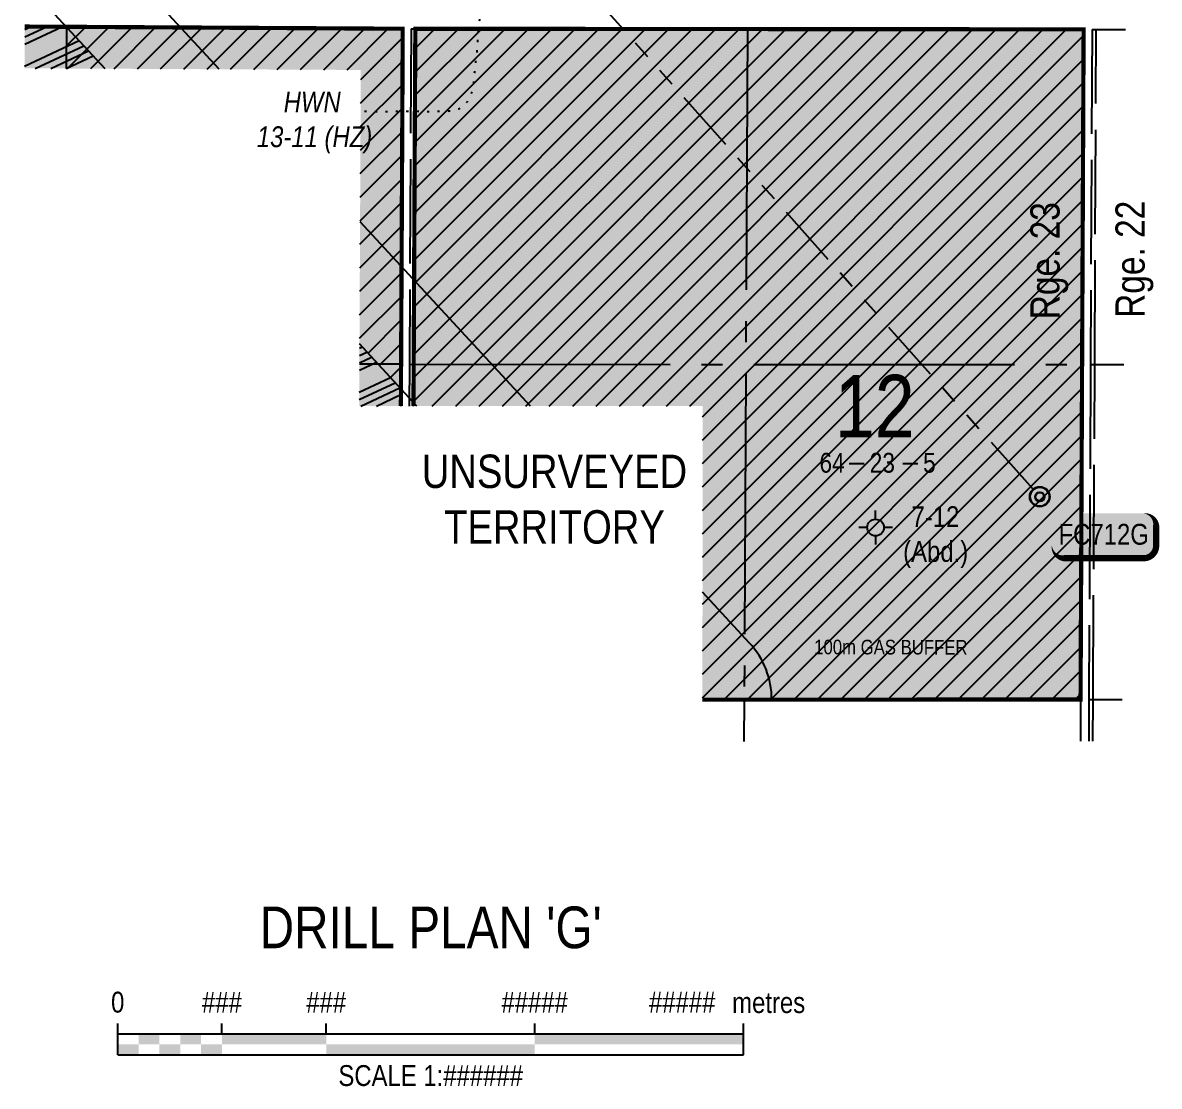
# Model space of a CAD drawing. Header units: inches. Extents: x 464475 to 485921, y 6038951 to 6050475.
# Drawn here: x 473792 to 474336, y 6038951 to 6039461 of the extents above; entities that cross this region are included whole.
import ezdxf
from ezdxf.enums import TextEntityAlignment as Align

# ---------------------------------------------------------------- set-up
doc = ezdxf.new("R2010")
doc.units = ezdxf.units.IN
doc.header["$LTSCALE"] = 5
for name, pattern in [('foc-DOT', [1, 0.2, -0.8]), ('foc-DRILLPATH', [14.75, 6, -1.75, 1.75, -1.75, 1.75, -1.75]), ('foc-QUARTERLINE', [33, 25, -3, 2, -3]), ('foc-UNSURVEYED', [12.5, 10, -2.5])]:
    doc.linetypes.add(name, pattern=pattern)
for name, color, linetype in [('10', 1, 'Continuous'), ('9', 3, 'Continuous'), ('ABADATA-DRILL-T', 8, 'Continuous'), ('AS-DRILL', 8, 'foc-DOT'), ('AS-DRILL-T', 8, 'Continuous'), ('AS-TARGET-GAS', 182, 'Continuous'), ('AS-TARGET-GAS-H', 181, 'Continuous'), ('AS-UNDERLAY-H', 141, 'Continuous'), ('D-TXT', 6, 'Continuous'), ('DETAIL-T', 7, 'Continuous'), ('H-MOCL', 111, 'Continuous'), ('L-2', 7, 'Continuous'), ('L-BD', 7, 'Continuous'), ('L-MON', 1, 'Continuous'), ('L-QSEC', 8, 'foc-QUARTERLINE'), ('L-SECLBL', 7, 'Continuous'), ('L-UNS-T', 3, 'Continuous'), ('L-USEC', 7, 'foc-UNSURVEYED'), ('P-PDRILLPATH', 12, 'foc-DRILLPATH'), ('P-PROPOSED', 10, 'Continuous'), ('P-TEMP-HUSKY-NO CUT-H', 104, 'Continuous')]:
    doc.layers.add(name, color=color, linetype=linetype)
doc.layers.add('D56-EXISTING DISPOSITION', color=7, linetype='Continuous', true_color=0xa347ff)
doc.styles.add('80', font='ARIALN.TTF', dxfattribs={"height": 10})
doc.styles.add('80CG', font='ARIALN.TTF', dxfattribs={"height": 10})
doc.styles.add('80L', font='ARIALN.TTF', dxfattribs={"height": 10})
doc.styles.add('SIMPLEX', font='ARIALN.TTF')
pattern_1 = [(45, (-39231.628, 8775.05), (-5.609685254, 5.609685254), [])]
pattern_2 = [(25, (-39231.628, 8775.05), (-8.04661076, 17.25601246), []), (25, (-39227.411, 8773.515), (-8.04661076, 17.25601246), []), (25, (-39223.194, 8771.98), (-8.04661076, 17.25601246), []), (25, (-39218.977, 8770.446), (-8.04661076, 17.25601246), [])]

# ---------------------------------------------------------------- blocks, each defined once
blk = doc.blocks.new('*U495')
at = {"color": 0}
for p, q in [((-150, 0), (-150, 15)), ((-100, 10), (-100, 15)), ((-50, 10), (-50, 15)), ((50, 10), (50, 15)), ((150.24, 0), (150.24, 15)), ((-150, 10), (150.24, 10)), ((-150, 0), (150.24, 0))]:
    blk.add_line(p, q, dxfattribs=at)
for points in [[(-140, 10), (-130, 10), (-140, 5), (-130, 5)], [(-120, 10), (-110, 10), (-120, 5), (-110, 5)], [(-100, 10), (-50, 10), (-100, 5), (-50, 5)], [(50, 10), (150.24, 10), (50, 5), (150.24, 5)], [(-150, 5), (-140, 5), (-150, 0), (-140, 0)], [(-130, 5), (-120, 5), (-130, 0), (-120, 0)], [(-110, 5), (-100, 5), (-110, 0), (-100, 0)], [(-50, 5), (50, 5), (-50, 0), (50, 0)]]:
    blk.add_solid(points, dxfattribs=at)
at = {"color": 0, "style": '80'}
blk.add_text('metres', height=10, dxfattribs=at).set_placement((162.24, 20), align=Align.CENTER)
at = {"color": 0, "char_height": 10, "style": '80'}
for s, insert, attachment_point in [('0', (-150, 30.21), 2), ('###', (-100, 30.21), 2), ('###', (-50, 30.21), 2), ('#####', (50, 30.21), 2), ('#####', (136.7, 30.22), 3), ('SCALE 1:######', (0.12, -5), 2)]:
    blk.add_mtext(s, dxfattribs=dict(at, insert=insert, attachment_point=attachment_point))
blk = doc.blocks.new('plbh')
at = {"layer": 'L-MON'}
h = blk.add_hatch(color=255, dxfattribs=at)
h.dxf.hatch_style = 1
edge = h.paths.add_edge_path()
edge.add_arc((0, 0), 1.16, 0, 360)
h = blk.add_hatch(color=256, dxfattribs=at)
h.dxf.hatch_style = 1
h.paths.add_polyline_path([(-0.96, 0, 1), (0.96, 0, 1)])
h.paths.add_polyline_path([(0.91, 0, -1), (-0.91, 0, -1)], flags=16)
h.paths.add_polyline_path([(0.45, 0, -1), (-0.45, 0, -1)], flags=0)
h = blk.add_hatch(color=256, dxfattribs=at)
h.dxf.hatch_style = 1
h.paths.add_polyline_path([(-0.45, 0, 1), (0.45, 0, 1)])
h.paths.add_polyline_path([(0.4, 0, -1), (-0.4, 0, -1)], flags=16)
at = {"layer": 'L-MON', "color": 240}
for radius in [0.96, 0.91, 0.45, 0.4]:
    blk.add_circle((0, 0), radius, dxfattribs=at)
blk = doc.blocks.new('GABD')
for p, q in [((0, 0.81), (0, 1.62)), ((-0.81, 0), (-1.62, 0)), ((1.62, 0), (0.81, 0)), ((0, -0.81), (0, -1.62))]:
    blk.add_line(p, q)
blk.add_circle((0, 0), 0.8)
blk = doc.blocks.new('*U501')
h = blk.add_hatch(color=254)
edge = h.paths.add_edge_path()
edge.add_line((-19, -11.5), (19, -11.5))
edge.add_arc((19, -5.5), 6, 270, 360)
edge.add_line((25, -5.5), (25, 4))
edge.add_arc((19, 4), 6, 0, 90)
edge.add_line((19, 10), (-19, 10))
edge.add_arc((-19, 4), 6, 90, 180)
edge.add_line((-25, 4), (-25, -5.5))
edge.add_arc((-19, -5.5), 6, 180, 270)
at = {"color": 1, "flags": 128}
blk.add_lwpolyline([(-19, -11.5, 3, 3, 0), (19, -11.5, 3, 3, 0.414214), (25, -5.5, 3, 3, 0), (25, 4, 3, 0, 0.414214), (19, 10, 0, 0, 0), (-19, 10, 0, 0, 0.414214), (-25, 4, 0, 0, 0), (-25, -5.5, 0, 3, 0.414214)], format="xyseb", close=True, dxfattribs=at)
blk.add_lwpolyline([(5.78, -3.39, 0, 10, 0), (0, 0, 5, 5, 0)], format="xyseb", dxfattribs=at)
at = {"color": 1, "style": '80'}
blk.add_attdef('ENTER_TEXT_001', (-35.99, -5), '', height=10, dxfattribs=at)
blk = doc.blocks.new('L-SECLBL')
at = {"layer": '9', "color": 7}
for p, q in [((-5.08, -27.83), (-12.29, -27.83)), ((20.7, -27.83), (13.5, -27.83))]:
    blk.add_line(p, q, dxfattribs=at)
at = {"layer": '10', "color": 2, "style": 'SIMPLEX'}
blk.add_attdef('SEC', text='', height=30, dxfattribs=at).set_placement((0, 0), align=Align.MIDDLE)
at = {"layer": '10', "color": 5, "style": '80L'}
blk.add_attdef('TWP', text='', height=9.5, dxfattribs=at).set_placement((-14.43, -27.37), align=Align.MIDDLE_RIGHT)
blk.add_attdef('RGE', text='', height=9.5, dxfattribs=at).set_placement((3.62, -27.37), align=Align.MIDDLE_CENTER)
blk.add_attdef('MER', text='', height=9.5, dxfattribs=at).set_placement((23.17, -27.37), align=Align.MIDDLE_LEFT)

msp = doc.modelspace()

# ---------------------------------------------------------------- hatches: boundary and pattern name
at = {"layer": 'AS-TARGET-GAS-H'}
h = msp.add_hatch(color=256, dxfattribs=at)
h.dxf.hatch_style = 1
h.paths.add_polyline_path([(474280.058, 6039437.717), (473997.738, 6039437.97), (473996.95, 6039277.179), (474006.945, 6039277.178), (474007.684, 6039427.966), (474270.018, 6039427.731), (474268.822, 6039166.5), (474117.62, 6039166.42), (474117.573, 6039156.425), (474278.771, 6039156.511)])
at = {"layer": 'AS-UNDERLAY-H'}
h = msp.add_hatch(color=111, dxfattribs=at)
h.dxf.hatch_style = 1
h.paths.add_polyline_path([(474173.832, 6039239.972), (474232.412, 6039238.627), (474232.412, 6039260.378), (474222.743, 6039260.378), (474222.743, 6039294.934), (474181.403, 6039294.934), (474181.403, 6039261.13), (474169.731, 6039261.13)])
at = {"layer": 'H-MOCL'}
h = msp.add_hatch(color=256, dxfattribs=at)
h.dxf.hatch_style = 1
h.paths.add_polyline_path([(473792.706, 6039459.034), (473973.825, 6039457.983), (473972.938, 6039277.184), (473952.949, 6039277.187), (473953.738, 6039438.237), (473792.604, 6039439.027)])
h = msp.add_hatch(color=256, dxfattribs=at)
h.dxf.hatch_style = 1
h.paths.add_polyline_path([(473979.857, 6039457.977), (474300.14, 6039457.699), (474298.67, 6039136.534), (474117.478, 6039136.436), (474117.504, 6039277.158), (473978.97, 6039277.183)])
at = {"layer": 'P-TEMP-HUSKY-NO CUT-H', "true_color": 0x0582ff}
h = msp.add_hatch(dxfattribs=at)
h.set_pattern_fill('ANSI34', color=150, scale=0.99947, angle=340)
h.set_pattern_definition(pattern_2)
h.paths.add_polyline_path([(473812.571, 6039458.921), (473792.706, 6039459.034), (473792.604, 6039439.027), (473831.136, 6039438.838)])
at = {"layer": 'P-TEMP-HUSKY-NO CUT-H'}
h = msp.add_hatch(dxfattribs=at)
h.set_pattern_fill('ANSI31', color=256, scale=2.498675)
h.set_pattern_definition(pattern_1)
h.paths.add_polyline_path([(473812.571, 6039458.921), (473973.825, 6039457.983), (473972.979, 6039285.391), (473953.094, 6039306.903), (473953.738, 6039438.237), (473812.593, 6039438.929)])
h = msp.add_hatch(dxfattribs=at)
h.set_pattern_fill('ANSI31', color=256, scale=2.498675)
h.set_pattern_definition(pattern_1)
h.paths.add_polyline_path([(474117.478, 6039136.436), (474117.504, 6039277.158), (473980.568, 6039277.182), (473978.98, 6039278.901), (473979.857, 6039457.977), (474300.14, 6039457.699), (474298.67, 6039136.518), (474150.673, 6039136.455)])
at = {"layer": 'P-TEMP-HUSKY-NO CUT-H', "true_color": 0x0582ff}
h = msp.add_hatch(dxfattribs=at)
h.set_pattern_fill('ANSI34', color=150, scale=0.99947, angle=340)
h.set_pattern_definition(pattern_2)
h.paths.add_polyline_path([(473953.094, 6039306.903), (473952.949, 6039277.187), (473972.938, 6039277.184), (473972.979, 6039285.392)])

# ---------------------------------------------------------------- linework, layer by layer
at = {"layer": 'AS-DRILL', "flags": 128}
msp.add_lwpolyline([(474018.058, 6039494.155), (474018.058, 6039494.155), (474018.058, 6039494.155), (474018.054, 6039494.157), (474017.976, 6039494.173), (474017.859, 6039494.264), (474017.646, 6039494.499), (474017.363, 6039494.734), (474017.012, 6039494.97), (474016.557, 6039495.018), (474016.16, 6039494.814), (474016.139, 6039494.774), (474016.129, 6039494.742), (474016.125, 6039494.726), (474016.107, 6039494.659), (474016.076, 6039494.571), (474016.03, 6039494.455), (474015.983, 6039494.297), (474015.942, 6039494.091), (474015.899, 6039493.864), (474015.844, 6039493.624), (474015.768, 6039493.354), (474015.679, 6039493.049), (474015.587, 6039492.719), (474015.497, 6039492.368), (474015.417, 6039491.994), (474015.353, 6039491.596), (474015.297, 6039491.163), (474015.237, 6039490.691), (474015.178, 6039490.185), (474015.116, 6039489.645), (474015.039, 6039489.068), (474014.944, 6039488.462), (474014.845, 6039487.835), (474014.74, 6039487.193), (474014.644, 6039486.524), (474014.575, 6039485.824), (474014.515, 6039485.092), (474014.449, 6039484.335), (474014.369, 6039483.551), (474014.309, 6039482.989), (474014.279, 6039482.744), (474014.173, 6039481.922), (474014.047, 6039481.105), (474013.913, 6039480.297), (474013.781, 6039479.484), (474013.649, 6039478.655), (474013.517, 6039477.827), (474013.395, 6039477.026), (474013.281, 6039476.24), (474013.171, 6039475.455), (474013.055, 6039474.67), (474012.931, 6039473.886), (474012.789, 6039473.105), (474012.619, 6039472.328), (474012.435, 6039471.531), (474012.257, 6039470.719), (474012.095, 6039469.9), (474011.941, 6039469.083), (474011.801, 6039468.272), (474011.673, 6039467.458), (474011.529, 6039466.635), (474011.371, 6039465.794), (474011.207, 6039464.943), (474011.022, 6039464.088), (474010.816, 6039463.253), (474010.616, 6039462.438), (474010.448, 6039461.634), (474010.3, 6039460.845), (474010.164, 6039460.028), (474010.044, 6039459.162), (474009.947, 6039458.267), (474009.877, 6039457.353), (474009.822, 6039456.441), (474009.778, 6039455.56), (474009.752, 6039454.718), (474009.733, 6039453.892), (474009.707, 6039453.038), (474009.677, 6039452.176), (474009.643, 6039451.334), (474009.601, 6039450.506), (474009.549, 6039449.701), (474009.487, 6039448.913), (474009.419, 6039448.127), (474009.347, 6039447.328), (474009.271, 6039446.492), (474009.168, 6039445.619), (474009.042, 6039444.741), (474008.909, 6039443.882), (474008.789, 6039443.056), (474008.693, 6039442.249), (474008.609, 6039441.427), (474008.513, 6039440.572), (474008.411, 6039439.71), (474008.319, 6039438.871), (474008.238, 6039438.033), (474008.154, 6039437.168), (474008.068, 6039436.292), (474007.979, 6039435.424), (474007.889, 6039434.561), (474007.813, 6039433.723), (474007.757, 6039432.917), (474007.709, 6039432.136), (474007.649, 6039431.358), (474007.545, 6039430.572), (474007.391, 6039429.783), (474007.195, 6039428.982), (474006.977, 6039428.183), (474006.761, 6039427.402), (474006.609, 6039426.849), (474006.552, 6039426.647), (474006.306, 6039425.907), (474005.996, 6039425.18), (474005.629, 6039424.46), (474005.203, 6039423.742), (474004.701, 6039423.019), (474004.126, 6039422.303), (474003.49, 6039421.621), (474002.803, 6039420.986), (474002.066, 6039420.408), (474001.316, 6039419.913), (474000.58, 6039419.523), (473999.854, 6039419.217), (473999.119, 6039418.96), (473998.352, 6039418.748), (473997.541, 6039418.596), (473996.981, 6039418.523), (473996.709, 6039418.494), (473995.854, 6039418.409), (473994.958, 6039418.323), (473994.016, 6039418.26), (473993.051, 6039418.241), (473992.499, 6039418.243), (473992.087, 6039418.245), (473991.12, 6039418.254), (473990.374, 6039418.26), (473990.132, 6039418.259), (473989.087, 6039418.258), (473987.963, 6039418.248), (473986.763, 6039418.24), (473985.491, 6039418.246), (473984.146, 6039418.273), (473982.728, 6039418.31), (473981.252, 6039418.353), (473979.708, 6039418.389), (473978.104, 6039418.397), (473976.448, 6039418.393), (473974.758, 6039418.372), (473973.032, 6039418.332), (473971.277, 6039418.277), (473969.491, 6039418.218), (473967.677, 6039418.187), (473965.837, 6039418.188), (473963.973, 6039418.196), (473962.095, 6039418.207), (473960.199, 6039418.234), (473958.293, 6039418.266), (473956.381, 6039418.305), (473954.569, 6039418.34), (473953.64, 6039418.355)], dxfattribs=at)
at = {"layer": 'D56-EXISTING DISPOSITION', "const_width": 1.999, "flags": 128}
for points in [[(473792.706, 6039459.034), (473812.695, 6039458.918), (473973.824, 6039457.981), (473973.036, 6039297.173), (473972.938, 6039277.184)], [(473978.97, 6039277.183), (473979.068, 6039297.172), (473979.856, 6039457.975), (474138.991, 6039457.833), (474300.139, 6039457.696), (474299.404, 6039297.114), (474298.669, 6039136.532), (474137.468, 6039136.446), (474117.478, 6039136.436)]]:
    msp.add_lwpolyline(points, dxfattribs=at)
at = {"layer": 'L-QSEC'}
for p, q in [((473812.695, 6039458.918), (473812.593, 6039438.929)), ((474138.991, 6039457.833), (474137.468, 6039136.446)), ((473973.036, 6039297.173), (473953.047, 6039297.29)), ((473977.058, 6039297.172), (474299.404, 6039297.114)), ((474303.426, 6039297.108), (474319.394, 6039297.084)), ((474137.468, 6039136.446), (474137.373, 6039116.457))]:
    msp.add_line(p, q, dxfattribs=at)
at = {"layer": 'L-SECLBL', "flags": 128}
msp.add_lwpolyline([(474138.23, 6039297.143, 0, 5.997, 0), (474173.261, 6039277.924, 0, 0, 0)], format="xyseb", dxfattribs=at)
at = {"layer": 'L-USEC'}
for p, q in [((473792.706, 6039459.034), (473812.695, 6039458.918)), ((473812.695, 6039458.918), (473973.824, 6039457.981)), ((473973.824, 6039457.981), (473973.036, 6039297.173)), ((473977.846, 6039457.977), (473977.058, 6039297.154)), ((473977.846, 6039457.977), (474138.991, 6039457.833)), ((473979.068, 6039297.172), (473979.856, 6039457.975)), ((474138.991, 6039457.833), (474300.139, 6039457.696)), ((474300.139, 6039457.696), (474299.404, 6039297.114)), ((474304.161, 6039457.693), (474303.426, 6039297.096)), ((474304.161, 6039457.693), (474320.129, 6039457.68)), ((474305.436, 6039297.105), (474306.171, 6039457.692)), ((473973.036, 6039297.173), (473972.938, 6039277.184)), ((473977.058, 6039297.153), (473976.96, 6039277.183)), ((473978.97, 6039277.183), (473979.068, 6039297.172)), ((474299.404, 6039297.114), (474298.669, 6039136.532)), ((474303.426, 6039297.096), (474302.691, 6039136.513)), ((474304.701, 6039136.519), (474305.436, 6039297.105)), ((474137.468, 6039136.446), (474117.478, 6039136.436)), ((474298.669, 6039136.532), (474137.468, 6039136.446)), ((474298.669, 6039136.532), (474298.578, 6039116.542)), ((474302.691, 6039136.513), (474302.6, 6039116.544)), ((474302.691, 6039136.523), (474318.659, 6039136.488)), ((474304.61, 6039116.545), (474304.701, 6039136.519))]:
    msp.add_line(p, q, dxfattribs=at)
at = {"layer": 'P-PDRILLPATH'}
msp.add_line((473814.109, 6039755.402), (474279.122, 6039233.705), dxfattribs=at)
at = {"layer": 'P-PROPOSED', "flags": 128}
for points in [[(473885.855, 6039438.57), (473793.112, 6039538.899)], [(474035.049, 6039277.173), (473953.382, 6039365.52)]]:
    msp.add_lwpolyline(points, dxfattribs=at)
at = {"layer": 'P-PROPOSED', "color": 100, "flags": 128}
for points in [[(473831.221, 6039438.746), (473792.814, 6039480.294)], [(473980.568, 6039277.182), (473953.094, 6039306.903)]]:
    msp.add_lwpolyline(points, dxfattribs=at)
at = {"layer": 'P-PROPOSED', "flags": 128}
msp.add_lwpolyline([(474117.478, 6039136.439), (474150.673, 6039136.455, 0.1885963), (474140.046, 6039163.587), (474117.488, 6039187.99)], format="xyb", dxfattribs=at)

# ---------------------------------------------------------------- block references
at = {"layer": 'AS-DRILL-T', "xscale": 4.997349899999994, "yscale": 4.997349899999994, "zscale": 4.997349899999994}
msp.add_blockref('GABD', (474200.433, 6039218.956), dxfattribs=at)
at = {"layer": 'L-2', "xscale": 0.9991279913569413, "yscale": 0.9991279913569413, "zscale": 0.9991279913569413}
msp.add_blockref('*U495', (473987.098, 6038966.303), dxfattribs=at)
at = {"layer": 'L-BD', "linetype": 'Continuous'}
ref = msp.add_blockref('*U501', (474309.906, 6039215.723), dxfattribs=dict(at, xscale=0.99946998, yscale=0.99946998, zscale=0.99946998))
ref.add_attrib('ENTER_TEXT_001', 'FC712G', (474288.137, 6039210.722), dxfattribs={"layer": '0', "color": 1, "height": 9.9947, "style": '80'})
at = {"layer": 'L-MON', "xscale": 4.997349899999989, "yscale": 4.997349899999989, "zscale": 4.997349899999989}
msp.add_blockref('plbh', (474279.122, 6039233.705), dxfattribs=at)
at = {"layer": 'L-SECLBL', "xscale": 0.99946998, "yscale": 0.99946998, "zscale": 0.99946998}
msp.add_blockref('L-SECLBL', (474200.047, 6039277.339), dxfattribs=at).add_auto_attribs({'SEC': '12', 'TWP': '64', 'RGE': '23', 'MER': '5'})

# ---------------------------------------------------------------- texts
at = {"layer": 'ABADATA-DRILL-T', "insert": (473902.654, 6039427.893), "char_height": 9.9947, "attachment_point": 1, "style": '80L'}
msp.add_mtext_dynamic_manual_height_columns('\\pi14.119;{\\fArial Narrow|b0|i1|c0|p34;HWN\\P\\pi1.2339;13-11 (HZ)}', width=55.45471, gutter_width=50.026, heights=[0], dxfattribs=at)
at = {"layer": 'ABADATA-DRILL-T', "linetype": 'Continuous', "insert": (474213.251, 6039229.15), "char_height": 9.9947, "attachment_point": 1, "style": '80L', "bg_fill": 1, "box_fill_scale": 1.15, "bg_fill_color": 111, "bg_fill_transparency": 0}
msp.add_mtext_dynamic_manual_height_columns('\\pi4.4078;7-12\\P\\pi0.40237;(Abd.)', width=30.59795, gutter_width=200.105, heights=[0], dxfattribs=at)
at = {"layer": 'AS-TARGET-GAS', "insert": (474171.02, 6039165.208), "char_height": 6.99629, "attachment_point": 1, "rotation": 359.87246, "style": '80L', "bg_fill": 1, "box_fill_scale": 1.15, "bg_fill_color": 181, "bg_fill_transparency": 0}
msp.add_mtext_dynamic_manual_height_columns('100m GAS BUFFER', width=73.48405, gutter_width=190, heights=[0], dxfattribs=at)
at = {"layer": 'D-TXT', "color": 3, "char_height": 13.9926, "attachment_point": 1, "rotation": 90, "style": '80L'}
for s, width, insert in [('Rge. 23', 73.75526, (474274.621, 6039318.75)), ('Rge. 22', 55.46196, (474315.404, 6039319.432))]:
    msp.add_mtext_dynamic_manual_height_columns(s, width=width, gutter_width=47.5, heights=[0], dxfattribs=dict(at, insert=insert))
at = {"layer": 'DETAIL-T', "color": 3, "insert": (473987.218, 6039027.192), "char_height": 19.98256, "width": 313.75972, "attachment_point": 5, "style": '80CG'}
msp.add_mtext("DRILL PLAN 'G'", dxfattribs=at)
at = {"layer": 'L-UNS-T', "color": 3, "insert": (474046.53, 6039232.45), "char_height": 15.99152, "attachment_point": 5, "style": '80L'}
msp.add_mtext_dynamic_manual_height_columns('UNSURVEYED TERRITORY', width=126.34675, gutter_width=47.475, heights=[0], dxfattribs=at)

doc.saveas('drawing.dxf')
